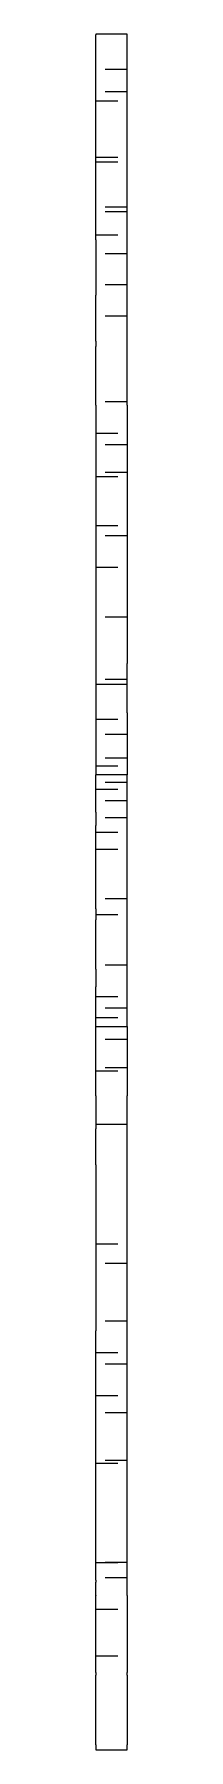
# Model space of a CAD drawing. Header units: millimetres. Extents: x 57 to 224, y 7 to 159.
# Drawn here: x 222.1 to 223.9, y 7 to 107 of the extents above.
import ezdxf

# ---------------------------------------------------------------- set-up
doc = ezdxf.new("R2010")
doc.units = ezdxf.units.MM
doc.linetypes.add('HIDDEN', pattern=[1.905, 1.27, -0.635])

msp = doc.modelspace()

# ---------------------------------------------------------------- linework, layer by layer
at = {"color": 7, "linetype": 'Continuous', "lineweight": 25}
for p, q in [((223.91, 107), (222.09, 107)), ((222.09, 107), (222.09, 106.97)), ((223.91, 106.97), (223.91, 107)), ((222.09, 104.04), (222.09, 106.97)), ((223.91, 104.04), (223.91, 106.97)), ((222.09, 95.02), (222.09, 104.04)), ((223.91, 95.02), (223.91, 104.04)), ((222.09, 95.02), (222.09, 91.8)), ((223.91, 91.8), (223.91, 95.02)), ((222.09, 89.12), (222.09, 91.8)), ((223.91, 89.12), (223.91, 91.8)), ((222.09, 89.12), (222.09, 88.8)), ((223.91, 88.8), (223.91, 89.12)), ((222.09, 85.38), (222.09, 88.8)), ((223.91, 85.38), (223.91, 88.8)), ((222.09, 85.38), (222.09, 70.32)), ((223.91, 85.38), (223.91, 70.32)), ((222.09, 70.32), (222.09, 69.14)), ((223.91, 69.14), (223.91, 70.32)), ((222.09, 69.14), (222.09, 69.09)), ((222.09, 69.09), (222.09, 67.45)), ((223.91, 69.09), (222.09, 69.09)), ((223.91, 69.09), (223.91, 69.14)), ((223.91, 67.45), (223.91, 69.09)), ((222.09, 67.45), (222.09, 63.83)), ((223.91, 67.45), (223.91, 63.83)), ((222.09, 61.65), (222.09, 63.83)), ((223.91, 63.83), (222.09, 63.83)), ((223.91, 61.65), (223.91, 63.83)), ((222.09, 61.65), (222.09, 60.87)), ((223.91, 60.87), (223.91, 61.65)), ((222.09, 56.02), (222.09, 60.87)), ((223.91, 56.02), (223.91, 60.87)), ((222.09, 56.02), (222.09, 55.37)), ((223.91, 55.37), (223.91, 56.02)), ((222.09, 52.51), (222.09, 55.37)), ((223.91, 52.51), (223.91, 55.37)), ((222.09, 52.51), (222.09, 51.47)), ((223.91, 51.47), (223.91, 52.51)), ((222.09, 49.16), (222.09, 51.47)), ((223.91, 49.16), (223.91, 51.47)), ((222.09, 49.16), (223.91, 49.16)), ((222.09, 45.11), (222.09, 49.16)), ((223.91, 49.16), (223.91, 45.11)), ((222.09, 45.11), (222.09, 43.47)), ((223.91, 43.47), (223.91, 45.11)), ((222.09, 43.47), (223.91, 43.47)), ((222.09, 43.47), (222.09, 43.2)), ((222.09, 41.09), (222.09, 43.2)), ((223.91, 43.2), (223.91, 43.47)), ((223.91, 41.09), (223.91, 43.2)), ((222.09, 41.09), (222.09, 31.42)), ((223.91, 31.42), (223.91, 41.09)), ((222.09, 16.88), (222.09, 31.42)), ((223.91, 16.88), (223.91, 31.42)), ((222.09, 16.88), (222.09, 16.77)), ((222.09, 16), (222.09, 16.77)), ((222.09, 16), (222.09, 15.99)), ((223.91, 16.77), (223.91, 16.88)), ((223.91, 16), (223.91, 16.77)), ((223.91, 15.99), (223.91, 16)), ((222.09, 11.5), (222.09, 15.99)), ((223.91, 15.99), (223.91, 11.5)), ((222.09, 11.5), (222.09, 11.34)), ((222.09, 7.29), (222.09, 11.34)), ((223.91, 11.34), (223.91, 11.5)), ((223.91, 11.34), (223.91, 7.29)), ((222.09, 7.29), (222.09, 7)), ((222.09, 7), (223.91, 7)), ((223.91, 7), (223.91, 7.29))]:
    msp.add_line(p, q, dxfattribs=at)
at = {"color": 7, "linetype": 'HIDDEN', "lineweight": 18}
for p, q in [((223.91, 104.95), (222.09, 104.95)), ((223.91, 103.65), (222.09, 103.65)), ((222.09, 103.12), (223.91, 103.12)), ((222.09, 99.84), (223.91, 99.84)), ((222.09, 99.57), (223.91, 99.57)), ((223.91, 96.92), (222.09, 96.92)), ((223.91, 96.65), (222.09, 96.65)), ((222.09, 95.31), (223.91, 95.31)), ((223.91, 94.21), (222.09, 94.21)), ((223.91, 92.39), (222.09, 92.39)), ((223.91, 90.56), (222.09, 90.56)), ((223.91, 85.57), (222.09, 85.57)), ((222.09, 83.74), (223.91, 83.74)), ((223.91, 83.06), (222.09, 83.06)), ((223.91, 81.45), (222.09, 81.45)), ((222.09, 81.23), (223.91, 81.23)), ((222.09, 78.37), (223.91, 78.37)), ((223.91, 77.77), (222.09, 77.77)), ((222.09, 75.94), (223.91, 75.94)), ((223.91, 73.02), (222.09, 73.02)), ((223.91, 69.39), (222.09, 69.39)), ((222.09, 67.08), (223.91, 67.08)), ((223.91, 66.18), (222.09, 66.18)), ((223.91, 64.81), (222.09, 64.81)), ((222.09, 64.36), (223.91, 64.36)), ((223.91, 63.38), (222.09, 63.38)), ((222.09, 62.99), (223.91, 62.99)), ((223.91, 62.31), (222.09, 62.31)), ((223.91, 61.32), (222.09, 61.32)), ((222.09, 60.48), (223.91, 60.48)), ((222.09, 59.5), (223.91, 59.5)), ((223.91, 56.61), (222.09, 56.61)), ((222.09, 55.69), (223.91, 55.69)), ((223.91, 52.73), (222.09, 52.73)), ((222.09, 50.9), (223.91, 50.9)), ((223.91, 50.22), (222.09, 50.22)), ((222.09, 49.69), (223.91, 49.69)), ((223.91, 48.4), (222.09, 48.4)), ((223.91, 46.75), (222.09, 46.75)), ((222.09, 46.57), (223.91, 46.57)), ((222.09, 36.49), (223.91, 36.49)), ((223.91, 35.35), (222.09, 35.35)), ((223.91, 31.98), (222.09, 31.98)), ((222.09, 30.15), (223.91, 30.15)), ((223.91, 29.47), (222.09, 29.47)), ((222.09, 27.65), (223.91, 27.65)), ((223.91, 26.63), (222.09, 26.63)), ((223.91, 23.86), (222.09, 23.86)), ((222.09, 23.71), (223.91, 23.71)), ((222.09, 17.92), (223.91, 17.92)), ((223.91, 17.92), (222.09, 17.92)), ((223.91, 17.02), (222.09, 17.02)), ((222.09, 15.19), (223.91, 15.19)), ((222.09, 12.47), (223.91, 12.47))]:
    msp.add_line(p, q, dxfattribs=at)

doc.saveas('drawing.dxf')
